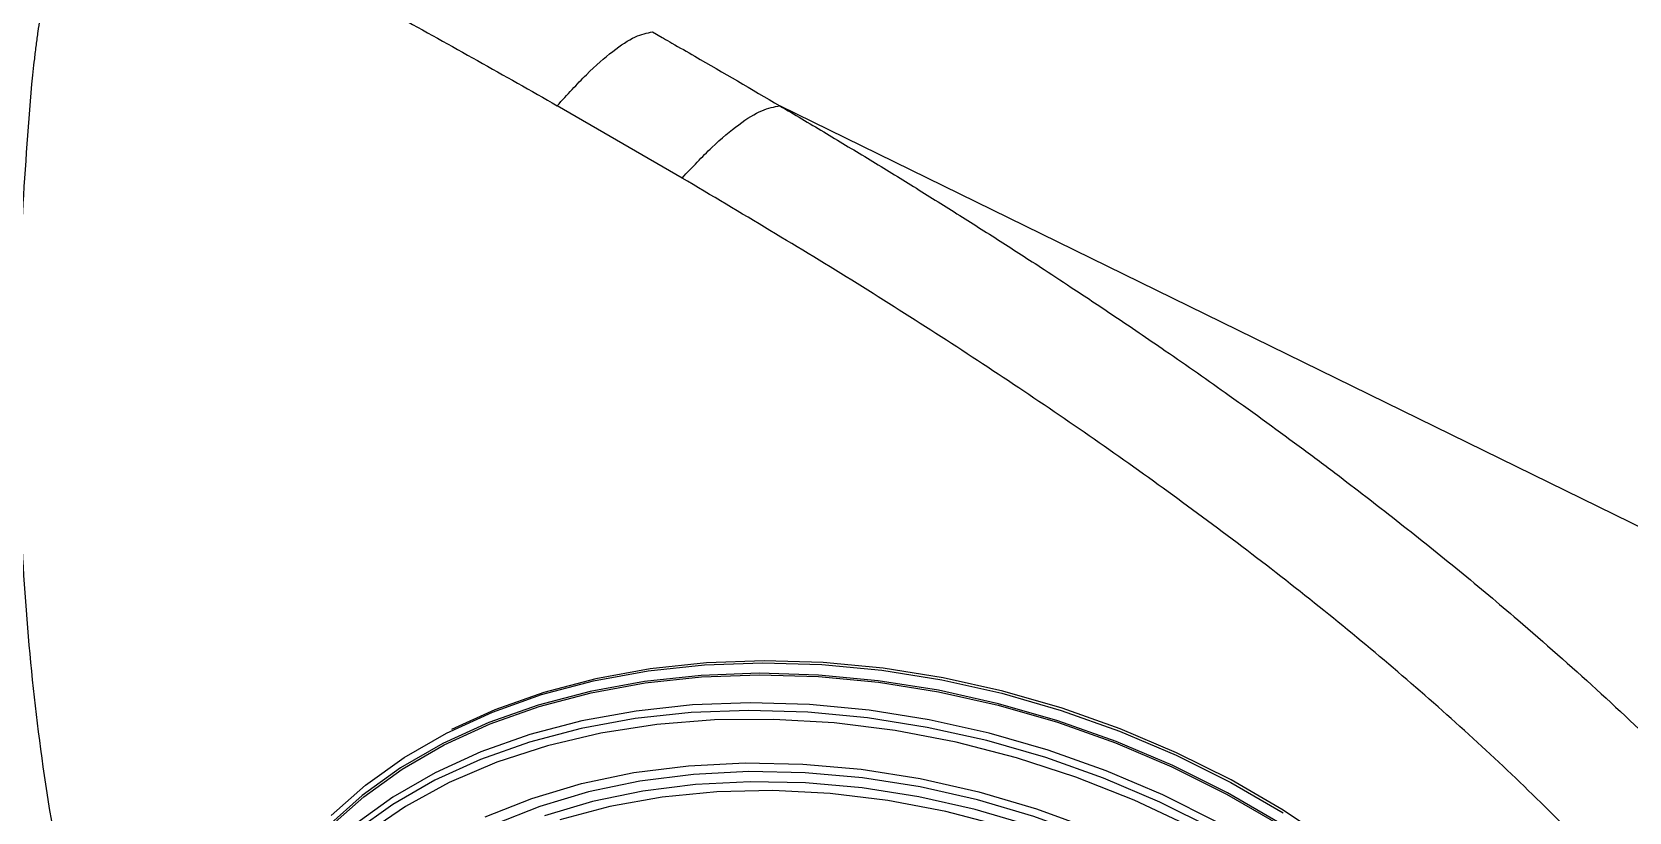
# Model space of a CAD drawing. Extents: x 943 to 1030, y 781 to 934.
# Drawn here: x 970.721 to 974.836, y 875.506 to 877.516 of the extents above; entities that cross this region are included whole.
import ezdxf

# ---------------------------------------------------------------- set-up
doc = ezdxf.new("R2010")
doc.units = 0
doc.header["$MEASUREMENT"] = 0
doc.layers.add('1', color=4, linetype='Continuous')

# ---------------------------------------------------------------- blocks, each defined once
blk = doc.blocks.new('AIRA')
at = {"layer": '1', "color": 3, "linetype": 'Continuous', "lineweight": 25}
for p, q in [((29.1422, 74.3506), (29.1672, 74.3363)), ((29.2185, 73.9742), (28.8969, 74.1604)), ((33.0282, 72.4171), (29.4703, 74.1602))]:
    blk.add_line(p, q, dxfattribs=at)
at = {"layer": '1', "color": 3, "linetype": 'Continuous', "lineweight": 25, "flags": 128}
for points in [[(28.3144, 72.3311), (28.4028, 72.41), (28.502, 72.4811), (28.6112, 72.5439), (28.7296, 72.598), (28.8563, 72.6429), (28.9903, 72.6783), (29.1306, 72.7039), (29.2761, 72.7195), (29.4257, 72.7251), (29.5784, 72.7204), (29.7328, 72.7057), (29.8879, 72.681), (30.0425, 72.6465), (30.1954, 72.6025), (30.3453, 72.5492), (30.4913, 72.4871), (30.6322, 72.4167), (30.7668, 72.3386)], [(30.894, 72.26), (30.767, 72.3451), (30.6327, 72.423), (30.4923, 72.4932), (30.3468, 72.5551), (30.1973, 72.6081), (30.0449, 72.6521), (29.8908, 72.6865), (29.7362, 72.7111), (29.5822, 72.7258), (29.4301, 72.7304), (29.2809, 72.7248), (29.1359, 72.7093), (28.996, 72.6837), (28.8624, 72.6485), (28.7362, 72.6037), (28.6243, 72.553)], [(30.758, 72.3117), (30.6233, 72.3898), (30.4824, 72.4602), (30.3365, 72.5223), (30.1865, 72.5755), (30.0336, 72.6196), (29.879, 72.6541), (29.7239, 72.6788), (29.5695, 72.6935), (29.4168, 72.6981), (29.2672, 72.6926), (29.1217, 72.677), (28.9814, 72.6514), (28.8474, 72.616), (28.7207, 72.5711), (28.6023, 72.517), (28.4931, 72.4542), (28.3939, 72.3831), (28.3055, 72.3042)], [(28.31, 72.3014), (28.3982, 72.38), (28.4971, 72.4509), (28.6059, 72.5136), (28.724, 72.5675), (28.8503, 72.6123), (28.9839, 72.6475), (29.1237, 72.6731), (29.2688, 72.6886), (29.418, 72.6941), (29.5702, 72.6896), (29.7242, 72.6749), (29.8788, 72.6502), (30.0329, 72.6158), (30.1853, 72.5719), (30.3349, 72.5188), (30.4804, 72.4569), (30.6209, 72.3868), (30.7551, 72.3088)], [(30.597, 72.3145), (30.4566, 72.3846), (30.311, 72.4465), (30.1615, 72.4996), (30.0091, 72.5435), (29.855, 72.5779), (29.7003, 72.6026), (29.5463, 72.6172), (29.3941, 72.6218), (29.2449, 72.6163), (29.0999, 72.6007), (28.96, 72.5752), (28.8264, 72.5399), (28.7001, 72.4952), (28.5821, 72.4413), (28.4732, 72.3786), (28.3743, 72.3077)], [(30.5893, 72.2961), (30.4493, 72.3661), (30.3043, 72.4277), (30.1553, 72.4806), (30.0034, 72.5244), (29.8499, 72.5587), (29.6958, 72.5832), (29.5423, 72.5979), (29.3907, 72.6025), (29.242, 72.597), (29.0974, 72.5814), (28.958, 72.556), (28.8249, 72.5208), (28.6991, 72.4762), (28.5815, 72.4225), (28.473, 72.3601), (28.3744, 72.2894)], [(30.5275, 72.3033), (30.3828, 72.3713), (30.2332, 72.4305), (30.08, 72.4803), (29.9243, 72.5204), (29.7674, 72.5504), (29.6106, 72.5701), (29.4552, 72.5793), (29.3023, 72.578), (29.1532, 72.5661), (29.0092, 72.5437), (28.8714, 72.5112), (28.7408, 72.4686), (28.6186, 72.4163), (28.5058, 72.3548), (28.4031, 72.2846)], [(28.7107, 72.3279), (28.831, 72.3757), (28.9592, 72.4139), (29.0944, 72.442), (29.2353, 72.4598), (29.3807, 72.4673), (29.5294, 72.4642), (29.6801, 72.4507), (29.8316, 72.4269), (29.9825, 72.3929), (30.1316, 72.3491), (30.2776, 72.2957)], [(30.1171, 72.3048), (29.9734, 72.347), (29.8279, 72.3798), (29.682, 72.4028), (29.5367, 72.4158), (29.3934, 72.4187), (29.2533, 72.4115), (29.1175, 72.3943), (28.9873, 72.3672), (28.8637, 72.3305)], [(31.2576, 71.4379), (31.2321, 71.4859), (31.1651, 71.5935), (31.0862, 71.6981), (30.9961, 71.7989), (30.8954, 71.8949), (30.7852, 71.9853), (30.6662, 72.0694), (30.5397, 72.1464), (30.4065, 72.2157), (30.2679, 72.2767), (30.125, 72.3289), (29.9791, 72.3718), (29.8314, 72.405), (29.6831, 72.4284), (29.5356, 72.4416), (29.39, 72.4446), (29.2477, 72.4373), (29.1098, 72.4198), (28.9776, 72.3923), (28.852, 72.355), (28.7343, 72.3081), (28.7067, 72.2952)], [(30.0454, 72.303), (29.8976, 72.3416), (29.7487, 72.3701), (29.5998, 72.3882), (29.4524, 72.3957), (29.3078, 72.3926), (29.1673, 72.3789), (29.0322, 72.3548), (28.9037, 72.3203)]]:
    blk.add_lwpolyline(points, dxfattribs=at)
at = {"layer": '1', "color": 3, "linetype": 'Continuous', "lineweight": 25}
for points, knots in [([(27.5435, 74.2157), (27.5445, 74.2263), (27.5467, 74.2483), (27.5506, 74.2822), (27.5549, 74.3169), (27.5593, 74.3507), (27.5641, 74.3821), (27.5681, 74.4112), (27.5747, 74.4383), (27.588, 74.4676), (27.6101, 74.4987), (27.6541, 74.5389), (27.7258, 74.5771), (27.8276, 74.6039), (27.9216, 74.6104), (27.9992, 74.6052), (28.0582, 74.5957), (28.1162, 74.5807), (28.1917, 74.5529), (28.2757, 74.505), (28.3801, 74.4493), (28.5181, 74.3732), (28.6919, 74.277), (28.8286, 74.1993), (28.8969, 74.1604)], [0, 0, 0, 0, 0.0236, 0.049088, 0.075846, 0.10126, 0.125083, 0.146544, 0.166678, 0.187601, 0.218415, 0.250079, 0.312447, 0.374856, 0.437262, 0.468817, 0.499763, 0.531449, 0.562252, 0.624753, 0.684406, 0.749836, 0.874918, 1, 1, 1, 1]), ([(28.8969, 74.1604), (28.9224, 74.1885), (28.9739, 74.2451), (29.0411, 74.3036), (29.0994, 74.3424), (29.128, 74.3479), (29.1422, 74.3506)], [0, 0, 0, 0, 0.248277, 0.5, 0.751723, 1, 1, 1, 1]), ([(29.1672, 74.3363), (29.1682, 74.3357), (29.1765, 74.3309), (29.2046, 74.3148), (29.3049, 74.257), (29.3974, 74.2029), (29.4703, 74.1602)], [0, 0, 0, 0, 0.010191, 0.082491, 0.276669, 1, 1, 1, 1]), ([(30.1299, 69.2198), (30.1023, 69.2261), (30.0458, 69.2389), (29.9463, 69.2636), (29.7964, 69.3043), (29.6525, 69.3494), (29.5291, 69.3926), (29.46, 69.418), (29.396, 69.4427), (29.3304, 69.469), (29.2611, 69.498), (29.1866, 69.5308), (29.1136, 69.5645), (29.0434, 69.5984), (28.973, 69.6339), (28.9024, 69.6711), (28.8327, 69.7096), (28.7658, 69.7482), (28.7069, 69.7836), (28.6441, 69.8227), (28.5826, 69.8628), (28.5175, 69.9071), (28.4598, 69.9479), (28.4035, 69.9895), (28.3102, 70.061), (28.1738, 70.1743), (28.0045, 70.3348), (27.8891, 70.4614), (27.824, 70.5389), (27.8028, 70.5648), (27.7815, 70.5912), (27.7603, 70.6181), (27.7392, 70.6455), (27.7199, 70.671), (27.6944, 70.7055), (27.6565, 70.7582), (27.6106, 70.8256), (27.5658, 70.8954), (27.5272, 70.9586), (27.4909, 71.0209), (27.4587, 71.0793), (27.4303, 71.1328), (27.4054, 71.1819), (27.3815, 71.2309), (27.3585, 71.2799), (27.3364, 71.3288), (27.3154, 71.3772), (27.2928, 71.4315), (27.2661, 71.4988), (27.2364, 71.5787), (27.2103, 71.6548), (27.1895, 71.719), (27.1705, 71.7807), (27.146, 71.8652), (27.1197, 71.9654), (27.0937, 72.076), (27.0741, 72.1689), (27.0594, 72.2453), (27.0482, 72.3081), (27.0368, 72.3764), (27.027, 72.4407), (27.0201, 72.4909), (27.016, 72.5218), (27.0122, 72.551), (27.0082, 72.5842), (27.0039, 72.6215), (26.9994, 72.6627), (26.9949, 72.708), (26.9903, 72.7572), (26.9847, 72.8244), (26.9786, 72.9091), (26.9727, 73.0088), (26.9684, 73.1073), (26.9655, 73.2062), (26.964, 73.3005), (26.964, 73.399), (26.9653, 73.4987), (26.9687, 73.6116), (26.9743, 73.7299), (26.9824, 73.8542), (26.9929, 73.9782), (27.0055, 74.1021), (27.0158, 74.1845), (27.021, 74.2257)], [0, 0, 0, 0, 0.0109447, 0.0223973, 0.0394341, 0.0703673, 0.079622, 0.0888826, 0.0981511, 0.1054934, 0.1154827, 0.1264553, 0.1361396, 0.1457937, 0.1558525, 0.1659358, 0.176015, 0.1861025, 0.1953732, 0.202342, 0.2144929, 0.2237149, 0.2329087, 0.2420794, 0.251232, 0.2793872, 0.313051, 0.3470399, 0.3517971, 0.3566263, 0.3615307, 0.3665086, 0.3715569, 0.3766721, 0.3805788, 0.3904981, 0.4054959, 0.4171541, 0.4280853, 0.4393465, 0.4504171, 0.4590796, 0.4677136, 0.4763221, 0.4849077, 0.4934747, 0.5020207, 0.5102716, 0.5218777, 0.53718, 0.5520053, 0.5615039, 0.5706334, 0.5840809, 0.6054684, 0.6227318, 0.6415892, 0.6537814, 0.6625231, 0.6742663, 0.689358, 0.6960573, 0.7004237, 0.7054971, 0.7112754, 0.7177568, 0.7249383, 0.7328149, 0.7413852, 0.7506492, 0.7679246, 0.7856874, 0.8028934, 0.8195746, 0.8376348, 0.8524953, 0.8714963, 0.8901931, 0.9121374, 0.934089, 0.9560601, 0.9780147, 1, 1, 1, 1]), ([(30.1063, 69.8515), (30.058, 69.8555), (29.9621, 69.8634), (29.8177, 69.8827), (29.6485, 69.9125), (29.4572, 69.9582), (29.2454, 70.0272), (29.0424, 70.1135), (28.8714, 70.2057), (28.7314, 70.2957), (28.6175, 70.3793), (28.5046, 70.4734), (28.3936, 70.5789), (28.2872, 70.6947), (28.1902, 70.815), (28.102, 70.9392), (28.0246, 71.0626), (27.9557, 71.1864), (27.8945, 71.3097), (27.8379, 71.4382), (27.7858, 71.5717), (27.7132, 71.7837), (27.6365, 72.0726), (27.5719, 72.4345), (27.5316, 72.7937), (27.5096, 73.1514), (27.5052, 73.5084), (27.5153, 73.8638), (27.5341, 74.0987), (27.5435, 74.2157)], [0, 0, 0, 0, 0.021222, 0.042198, 0.063112, 0.095199, 0.126144, 0.157774, 0.189277, 0.209983, 0.230978, 0.252399, 0.276914, 0.302218, 0.327387, 0.352389, 0.37834, 0.401797, 0.42607, 0.451205, 0.477243, 0.50422, 0.575036, 0.645685, 0.716036, 0.786535, 0.857547, 0.929034, 1, 1, 1, 1]), ([(29.2185, 73.9742), (29.2446, 74.0018), (29.2971, 74.0574), (29.3659, 74.1148), (29.4259, 74.1526), (29.4556, 74.1577), (29.4703, 74.1602)], [0, 0, 0, 0, 0.248289, 0.5, 0.751711, 1, 1, 1, 1]), ([(29.4703, 74.1602), (29.508, 74.1379), (29.5834, 74.0931), (29.696, 74.0251), (29.8081, 73.9563), (29.9198, 73.8867), (30.031, 73.8162), (30.1314, 73.7514), (30.2303, 73.6866), (30.3379, 73.615), (30.4739, 73.5224), (30.6387, 73.407), (30.7877, 73.2987), (30.9076, 73.2088), (30.9901, 73.1456), (31.0678, 73.0851), (31.1448, 73.0238), (31.2211, 72.9619), (31.2967, 72.8992), (31.485, 72.7397), (31.6913, 72.5516), (31.9094, 72.3321), (32.0344, 72.1989), (32.1542, 72.0642), (32.2771, 71.9182), (32.403, 71.7571), (32.5114, 71.6063), (32.5929, 71.4847), (32.6615, 71.3762), (32.7213, 71.2752), (32.7771, 71.1741), (32.8244, 71.0822), (32.8683, 70.9898), (32.9177, 70.8765), (32.9687, 70.7416), (33.0034, 70.6239), (33.0221, 70.5446), (33.0306, 70.5037), (33.0382, 70.4627), (33.045, 70.419), (33.0502, 70.378), (33.0526, 70.3506), (33.0536, 70.3394)], [0, 0, 0, 0, 0.022315, 0.044676, 0.067084, 0.089543, 0.112053, 0.134619, 0.150991, 0.172949, 0.201315, 0.236116, 0.277396, 0.297419, 0.314684, 0.331976, 0.349297, 0.366652, 0.384042, 0.401474, 0.498189, 0.534369, 0.57076, 0.59906, 0.634759, 0.67792, 0.715258, 0.741757, 0.763245, 0.790743, 0.811573, 0.832622, 0.853518, 0.874423, 0.909404, 0.944624, 0.95374, 0.962912, 0.972224, 0.981457, 0.992395, 1, 1, 1, 1]), ([(32.4556, 69.9379), (32.4697, 69.9819), (32.4979, 70.0702), (32.526, 70.207), (32.5448, 70.3467), (32.5477, 70.5042), (32.5256, 70.6812), (32.4695, 70.8756), (32.3764, 71.1023), (32.2421, 71.3576), (32.0608, 71.6371), (31.8528, 71.9102), (31.596, 72.2032), (31.2831, 72.5129), (30.9107, 72.8341), (30.5146, 73.1383), (30.0992, 73.428), (29.6684, 73.7065), (29.3696, 73.8843), (29.2185, 73.9742)], [0, 0, 0, 0, 0.031278, 0.062896, 0.094366, 0.126051, 0.167189, 0.20923, 0.251221, 0.314041, 0.37638, 0.438191, 0.501293, 0.583657, 0.66632, 0.750295, 0.832142, 0.915124, 1, 1, 1, 1])]:
    blk.add_open_spline(points, degree=3, knots=knots, dxfattribs=at)

msp = doc.modelspace()

# ---------------------------------------------------------------- block references
at = {"layer": '1'}
msp.add_blockref('AIRA', (943.1775, 803.1658), dxfattribs=at)

doc.saveas('drawing.dxf')
